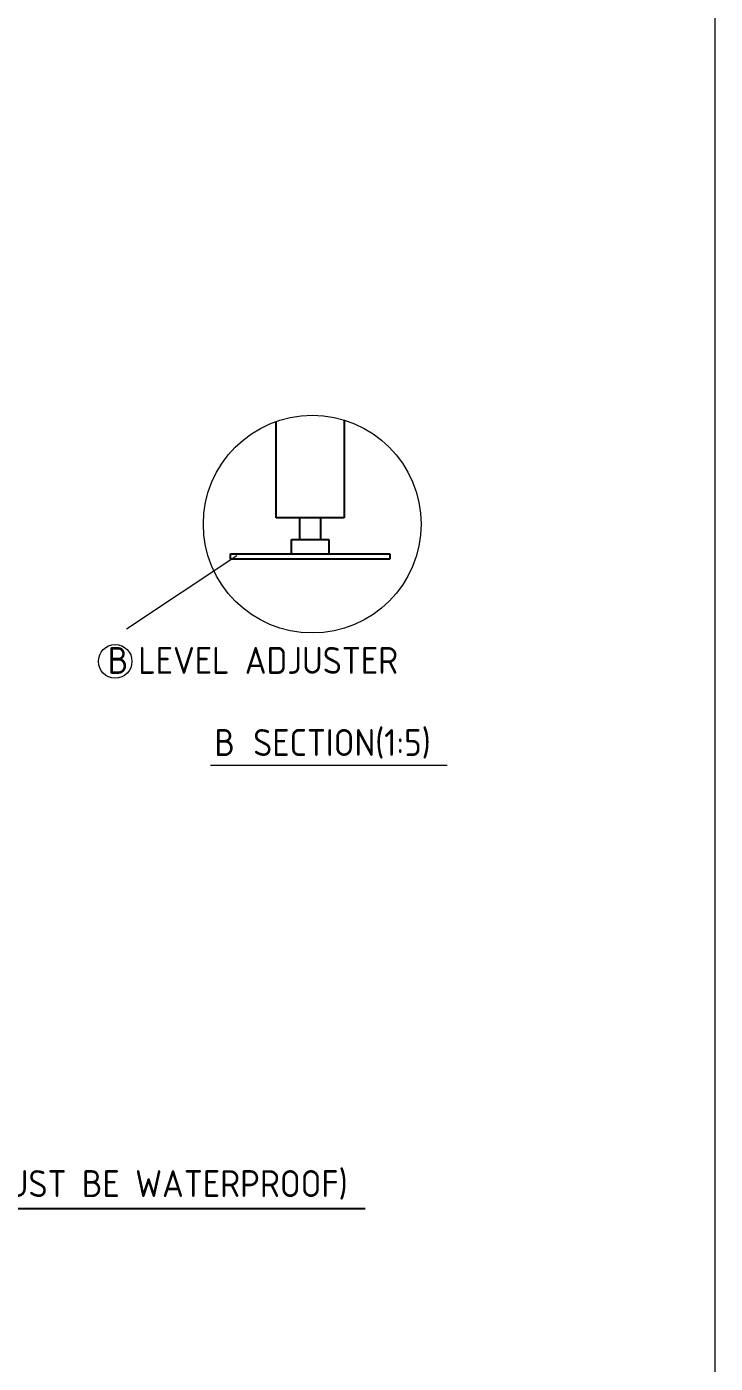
# Model space of a CAD drawing. Header units: millimetres. Extents: x -179594 to 13478, y -20517 to 22627.
# Drawn here: x 11556 to 13478, y 1930 to 5661 of the extents above; entities that cross this region are included whole.
import ezdxf

# ---------------------------------------------------------------- set-up
doc = ezdxf.new("R2010")
doc.units = ezdxf.units.MM
doc.header["$MEASUREMENT"] = 0
doc.layers.get('0').update_dxf_attribs({"lineweight": 25})
doc.layers.add('D', color=3, linetype='Continuous', lineweight=13)
doc.layers.add('F', color=7, linetype='Continuous', lineweight=15)
doc.styles.get("Standard").update_dxf_attribs({"font": 'KAIU.TTF'})
doc.styles.add('STU25', font='isocp2.shx')
doc.dimstyles.new('STU25$7', dxfattribs={"dimscale": 40, "dimtxt": 2.5, "dimasz": 2, "dimexe": 1.25, "dimexo": 0.625, "dimgap": 1, "dimtad": 0, "dimdec": 4, "dimdsep": 46, "dimtxsty": 'STU25', "dimcen": 2.5, "dimazin": 2, "dimtfac": 1, "dimtdec": 4, "dimtmove": 0, "dimatfit": 3, "dimfxl": 0, "dimtolj": 1, "dimtzin": 0, "dimarcsym": 0})

msp = doc.modelspace()

# ---------------------------------------------------------------- linework, layer by layer
at = {"linetype": 'Continuous'}
for p, q in [((12252.207, 4289.959), (12252.207, 4558.784)), ((12442.207, 4562.759), (12442.207, 4289.959)), ((12442.207, 4289.959), (12252.207, 4289.959)), ((12317.207, 4289.959), (12317.207, 4229.959)), ((12377.207, 4229.959), (12377.207, 4289.959)), ((12295.246, 4229.959), (12399.169, 4229.959)), ((12295.246, 4189.959), (12295.246, 4229.959)), ((12399.169, 4229.959), (12399.169, 4189.959)), ((12124.707, 4189.959), (12569.707, 4189.959)), ((12124.707, 4174.959), (12124.707, 4189.959)), ((12569.707, 4189.959), (12569.707, 4174.959)), ((12569.707, 4174.959), (12124.707, 4174.959))]:
    msp.add_line(p, q, dxfattribs=at)
at = {"layer": 'D', "linetype": 'Continuous'}
msp.add_line((12142.643, 4183.659), (11834.598, 3979.319), dxfattribs=at)
at = {"layer": 'D'}
msp.add_line((12069.668, 3599.493), (12729.448, 3599.493), dxfattribs=at)
for centre, radius in [((12353.242, 4272.346), 303.734), ((11803.28, 3889.268), 46.868)]:
    msp.add_circle(centre, radius, dxfattribs=at)
at = {"layer": 'F', "color": 6}
msp.add_lwpolyline([(0, 9476), (0, 0), (13478, 0), (13478, 9476)], close=True, dxfattribs=at)

# ---------------------------------------------------------------- texts
at = {"layer": 'D', "color": 11, "char_height": 75, "attachment_point": 1}
for s, insert in [('{\\Fisocp2.shx;\\C3;B\\f???|b0|i0|c0|p65; \\Fisocp2.shx;LEVEL ADJUSTER}', (11782.469, 3929.618)), ('{\\Fisocp2.shx;B} {\\Fisocp2.shx;SECTION(1:5)}', (12079.902, 3700.41)), ('{\\Fisocp2.shx;\\C3;FLOOR (MUST BE WATERPROOF)}', (11100.932, 2469.501))]:
    msp.add_mtext(s, dxfattribs=dict(at, insert=insert))

# ---------------------------------------------------------------- leaders
at = {"layer": 'D'}
msp.add_leader([(10775.775, 2699.319), (11084.872, 2362.41), (12501.211, 2362.41)], dimstyle='STU25$7', override={"dimgap": 1, "dimtad": 0}, dxfattribs=at)

doc.saveas('drawing.dxf')
